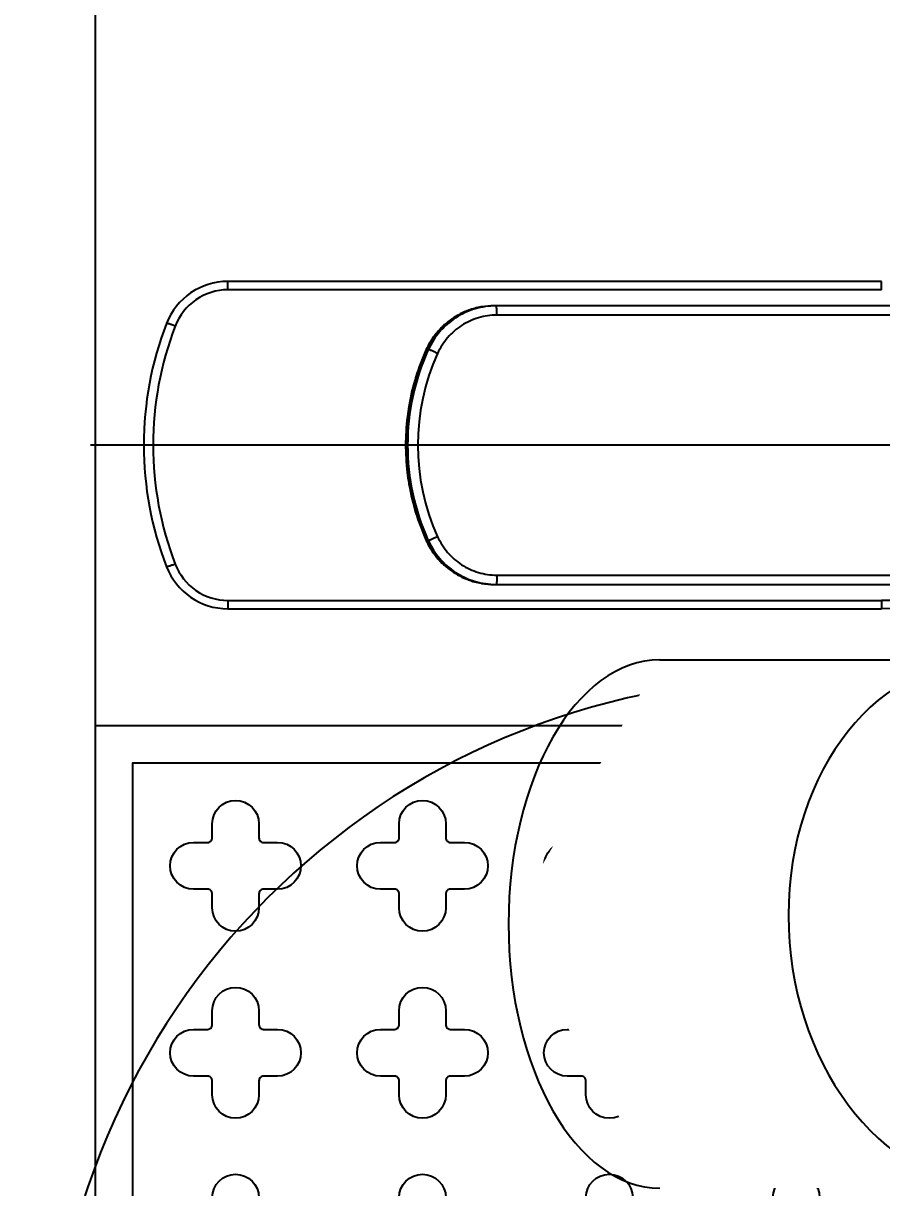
# Model space of a CAD drawing. Header units: millimetres. Extents: x 0 to 1390178, y 0 to 110113.
# Drawn here: x 720064.3 to 720156.2, y 41651.3 to 41775.8 of the extents above; entities that cross this region are included whole.
import ezdxf
from ezdxf.enums import TextEntityAlignment as Align
from ezdxf.xclip import XClip

# ---------------------------------------------------------------- set-up
doc = ezdxf.new("R2018")
doc.units = ezdxf.units.MM
doc.header["$LTSCALE"] = 100
doc.header["$XCLIPFRAME"] = 0
doc.linetypes.add('X - 단위세대 확장형$0$CENTER', pattern=[65, 60, -2, 1, -2])
doc.linetypes.add('X - 단위세대 확장형$0$X-25$0$HIDDEN2', pattern=[4.7625, 3.175, -1.5875])
for name, color, linetype in [('SYM', 7, 'Continuous'), ('X - SHEET$0$AA-BORD-TEXT', 3, 'Continuous'), ('X - 단위세대 확장형$0$0 TILE LINE & HATCH', 8, 'Continuous'), ('X - 단위세대 확장형$0$A-TILE', 253, 'Continuous'), ('X - 단위세대 확장형$0$CENTER', 2, 'X - 단위세대 확장형$0$CENTER'), ('X - 단위세대 확장형$0$DIM', 7, 'Continuous'), ('X - 단위세대 확장형$0$X-25$0$AA-XXXX-PAT1', 9, 'Continuous'), ('X - 단위세대 확장형$0$수전', 6, 'Continuous'), ('X - 단위세대 확장형$0$위생기구', 6, 'Continuous')]:
    doc.layers.add(name, color=color, linetype=linetype)
doc.styles.get("Standard").update_dxf_attribs({"font": 'Dotum.ttf'})
doc.styles.add('X - SHEET$0$HAUD01', font='Dotum.ttf')

# ---------------------------------------------------------------- blocks, each defined once
blk = doc.blocks.new('X - SHEET$0$HAUDsheetV')
at = {"layer": 'X - SHEET$0$AA-BORD-TEXT', "color": 3, "style": 'X - SHEET$0$HAUD01'}
for tag, p in [('PJCode', (786, 567.9351)), ('작성자', (786.1117, 194.8244)), ('검토자', (786.1117, 181.8244)), ('최종검토자', (786.1117, 168.8244)), ('승인자', (786.1117, 155.8244)), ('일자', (786.8317, 144.0176)), ('개정번호', (812, 65.92))]:
    blk.add_attdef(tag, text='', height=3, dxfattribs=at).set_placement(p, align=Align.MIDDLE_CENTER)
at = {"layer": 'X - SHEET$0$AA-BORD-TEXT', "color": 3, "lineweight": 30, "flags": 104}
blk.add_attdef('PJTitle', text='', height=4, dxfattribs=at).set_placement((787.2483, 536.6215), align=Align.MIDDLE_CENTER)
blk = doc.blocks.new('X - SHEET')
ref = blk.add_blockref('X - SHEET$0$HAUDsheetV', (-100, 0), dxfattribs=dict(xscale=100, yscale=100, zscale=100))
lines = blk.add_mtext('중랑구 상봉동 116-49번지 일원 2030 청년주택 \\P신축공사', dxfattribs={"layer": 'X - SHEET$0$AA-BORD-TEXT', "color": 3, "insert": (78624.83, 53662.15), "char_height": 5056.5166, "attachment_point": 1})
ref.add_attrib('PJTitle', '', (78624.83, 53662.15), dxfattribs={"flags": 104}).embed_mtext(lines)
blk = doc.blocks.new('X - 단위세대 확장형$0$X-25$0$육가')
at = {"layer": 'X - 단위세대 확장형$0$X-25$0$AA-XXXX-PAT1'}
for points in [[(858.31, 222.5), (1008.31, 222.5), (1008.31, 372.5), (858.31, 372.5)], [(862.31, 226.5), (1004.31, 226.5), (1004.31, 368.5), (862.31, 368.5)]]:
    blk.add_lwpolyline(points, close=True, dxfattribs=at)
for points in [[(928.81, 355), (930.31, 355, -0.414214), (930.81, 354.5), (930.81, 353, 1), (935.81, 353), (935.81, 354.5, -0.414214), (936.31, 355), (937.81, 355, 1), (937.81, 360), (936.31, 360, -0.414214), (935.81, 360.5), (935.81, 362, 1), (930.81, 362), (930.81, 360.5, -0.414214), (930.31, 360), (928.81, 360, 1)], [(948.81, 355), (950.31, 355, -0.414214), (950.81, 354.5), (950.81, 353, 1), (955.81, 353), (955.81, 354.5, -0.414214), (956.31, 355), (957.81, 355, 1), (957.81, 360), (956.31, 360, -0.414214), (955.81, 360.5), (955.81, 362, 1), (950.81, 362), (950.81, 360.5, -0.414214), (950.31, 360), (948.81, 360, 1)], [(968.81, 355), (970.31, 355, -0.414214), (970.81, 354.5), (970.81, 353, 1), (975.81, 353), (975.81, 354.5, -0.414214), (976.31, 355), (977.81, 355, 1), (977.81, 360), (976.31, 360, -0.414214), (975.81, 360.5), (975.81, 362, 1), (970.81, 362), (970.81, 360.5, -0.414214), (970.31, 360), (968.81, 360, 1)], [(988.81, 355), (990.31, 355, -0.414214), (990.81, 354.5), (990.81, 353, 1), (995.81, 353), (995.81, 354.5, -0.414214), (996.31, 355), (997.81, 355, 1), (997.81, 360), (996.31, 360, -0.414214), (995.81, 360.5), (995.81, 362, 1), (990.81, 362), (990.81, 360.5, -0.414214), (990.31, 360), (988.81, 360, 1)], [(928.81, 335), (930.31, 335, -0.414214), (930.81, 334.5), (930.81, 333, 1), (935.81, 333), (935.81, 334.5, -0.414214), (936.31, 335), (937.81, 335, 1), (937.81, 340), (936.31, 340, -0.414214), (935.81, 340.5), (935.81, 342, 1), (930.81, 342), (930.81, 340.5, -0.414214), (930.31, 340), (928.81, 340, 1)], [(948.81, 335), (950.31, 335, -0.414214), (950.81, 334.5), (950.81, 333, 1), (955.81, 333), (955.81, 334.5, -0.414214), (956.31, 335), (957.81, 335, 1), (957.81, 340), (956.31, 340, -0.414214), (955.81, 340.5), (955.81, 342, 1), (950.81, 342), (950.81, 340.5, -0.414214), (950.31, 340), (948.81, 340, 1)], [(968.81, 335), (970.31, 335, -0.414214), (970.81, 334.5), (970.81, 333, 1), (975.81, 333), (975.81, 334.5, -0.414214), (976.31, 335), (977.81, 335, 1), (977.81, 340), (976.31, 340, -0.414214), (975.81, 340.5), (975.81, 342, 1), (970.81, 342), (970.81, 340.5, -0.414214), (970.31, 340), (968.81, 340, 1)], [(988.81, 335), (990.31, 335, -0.414214), (990.81, 334.5), (990.81, 333, 1), (995.81, 333), (995.81, 334.5, -0.414214), (996.31, 335), (997.81, 335, 1), (997.81, 340), (996.31, 340, -0.414214), (995.81, 340.5), (995.81, 342, 1), (990.81, 342), (990.81, 340.5, -0.414214), (990.31, 340), (988.81, 340, 1)], [(928.81, 315), (930.31, 315, -0.414214), (930.81, 314.5), (930.81, 313, 1), (935.81, 313), (935.81, 314.5, -0.414214), (936.31, 315), (937.81, 315, 1), (937.81, 320), (936.31, 320, -0.414214), (935.81, 320.5), (935.81, 322, 1), (930.81, 322), (930.81, 320.5, -0.414214), (930.31, 320), (928.81, 320, 1)], [(948.81, 315), (950.31, 315, -0.414214), (950.81, 314.5), (950.81, 313, 1), (955.81, 313), (955.81, 314.5, -0.414214), (956.31, 315), (957.81, 315, 1), (957.81, 320), (956.31, 320, -0.414214), (955.81, 320.5), (955.81, 322, 1), (950.81, 322), (950.81, 320.5, -0.414214), (950.31, 320), (948.81, 320, 1)], [(968.81, 315), (970.31, 315, -0.414214), (970.81, 314.5), (970.81, 313, 1), (975.81, 313), (975.81, 314.5, -0.414214), (976.31, 315), (977.81, 315, 1), (977.81, 320), (976.31, 320, -0.414214), (975.81, 320.5), (975.81, 322, 1), (970.81, 322), (970.81, 320.5, -0.414214), (970.31, 320), (968.81, 320, 1)], [(988.81, 315), (990.31, 315, -0.414214), (990.81, 314.5), (990.81, 313, 1), (995.81, 313), (995.81, 314.5, -0.414214), (996.31, 315), (997.81, 315, 1), (997.81, 320), (996.31, 320, -0.414214), (995.81, 320.5), (995.81, 322, 1), (990.81, 322), (990.81, 320.5, -0.414214), (990.31, 320), (988.81, 320, 1)]]:
    blk.add_lwpolyline(points, format="xyb", close=True, dxfattribs=at)
at = {"layer": 'X - 단위세대 확장형$0$X-25$0$AA-XXXX-PAT1', "color": 9, "linetype": 'X - 단위세대 확장형$0$X-25$0$HIDDEN2', "ltscale": 10}
blk.add_circle((933.31, 297.5), 80, dxfattribs=at)
blk = doc.blocks.new('X - 단위세대 확장형$0$A$C82f215e7')
blk.add_wipeout([(65, 155.79), (25, 155.79), (25, 153.79), (26.31, 126.29), (12.26, 126.29), (4.06, 123.05), (0.29, 115.07), (0, 106.29), (0.29, 97.5), (4.06, 89.53), (12.26, 86.29), (61.45, 86.29), (62.5, 85.35), (63.35, 84.21), (69.99, 75.74), (78.52, 69.18), (67.99, 53.47), (67.99, 50.03), (67.97, 16.2), (96.22, 0), (124.47, 16.2), (124.47, 51.75), (119.71, 63.29), (149.97, 63.29), (186.25, 106.29), (143.25, 149.29), (100.25, 149.29), (79.44, 143.91), (63.82, 129.14)]).dxf.layer = 'X - 단위세대 확장형$0$0 TILE LINE & HATCH'
at = {"layer": 'X - 단위세대 확장형$0$수전', "color": 6}
blk.add_line((67.97, 16.2), (67.97, 51.75), dxfattribs=at)
for centre, major_axis, ratio, start_param, end_param in [((96.22, 51.75), (28.23, 1.72), 0.769717, 3.062596, 6.204188), ((96.22, 16.2), (28.25, 0), 0.573576, 3.141593, 6.283185)]:
    blk.add_ellipse(centre, major_axis=major_axis, ratio=ratio, start_param=start_param, end_param=end_param, dxfattribs=at)
blk = doc.blocks.new('X - 단위세대 확장형$0$KBY-030C(TOP)')
blk.add_wipeout([(1008.73, -1662.94), (1013.73, -1662.94), (1020.73, -1682.44), (1020.73, -1682.69), (1021.33, -1682.69), (1022.73, -1681.29), (1022.73, -1681.06), (1048.23, -1681.06), (1048.58, -1681.21), (1048.73, -1681.56), (1048.73, -1705.5), (1049.04, -1705.51), (1049.77, -1706.9), (1050, -1706.9), (1050.73, -1705.5), (1050.86, -1705.51), (1051.23, -1705.77), (1052.4, -1703.75), (1062.56, -1703.75), (1063.73, -1705.77), (1063.73, -1709.25), (1064.08, -1709.4), (1064.23, -1709.75), (1064.23, -1702), (1064.52, -1701.29), (1065.23, -1701), (1107.23, -1701), (1107.94, -1701.29), (1108.23, -1702), (1108.23, -1759.72), (1113.56, -1760.41), (1122.3, -1760.97), (1124.59, -1761), (1194.56, -1761), (1198.53, -1762.23), (1201.11, -1765.48), (1203.54, -1778.5), (1201.12, -1791.51), (1198.53, -1794.77), (1194.56, -1796), (1124.59, -1796), (1114.4, -1796.51), (1108.22, -1797.29), (1108.23, -1855), (1107.94, -1855.71), (1107.23, -1856), (1065.23, -1856), (1064.52, -1855.71), (1064.23, -1855), (1064.23, -1847.25), (1064.08, -1847.61), (1063.73, -1847.75), (1063.73, -1851.23), (1062.56, -1853.25), (1052.4, -1853.25), (1051.23, -1851.23), (1051.23, -1850.2), (1051.18, -1850.1), (1050.95, -1850.1), (1050.21, -1851.5), (1048.73, -1851.5), (1048.73, -1871.49), (1048.23, -1871.99), (1022.73, -1871.99), (1022.73, -1871.76), (1021.33, -1870.36), (1020.73, -1870.36), (1020.73, -1870.61), (1013.73, -1890.11), (1008.73, -1890.11), (1008.73, -1830.11), (1013.73, -1830.11), (1020.73, -1849.61), (1020.73, -1850.27), (1020.96, -1849.86), (1021.33, -1849.86), (1022.73, -1848.46), (1022.73, -1848.23), (1024.7, -1847.83), (1027.61, -1846.66), (1030.29, -1844.94), (1032.36, -1842.78), (1032.77, -1841.95), (1035.12, -1834.47), (1037.86, -1825.9), (1037.86, -1825.63), (1038.21, -1825.65), (1048.73, -1825.65), (1048.73, -1825.5), (1049.31, -1825.5), (1050.05, -1826.92), (1050.3, -1826.92), (1051.01, -1825.5), (1051.25, -1825.74), (1052.4, -1823.75), (1062.56, -1823.75), (1063.73, -1825.77), (1063.73, -1829.25), (1064.08, -1829.4), (1064.23, -1829.75), (1064.23, -1727.25), (1064.08, -1727.61), (1063.73, -1727.75), (1063.73, -1731.23), (1062.56, -1733.25), (1052.4, -1733.25), (1051.23, -1731.23), (1051.23, -1730.73), (1050.9, -1730.09), (1050.67, -1730.1), (1049.95, -1731.49), (1048.73, -1731.5), (1048.73, -1731.39), (1038.15, -1731.35), (1038.06, -1731.4), (1037.81, -1730.89), (1032.87, -1712.27), (1030.88, -1709), (1027.81, -1706.57), (1022.73, -1704.82), (1022.73, -1704.59), (1021.33, -1703.19), (1020.73, -1703.19), (1020.73, -1703.44), (1013.73, -1722.94), (1008.73, -1722.94)]).dxf.layer = 'X - 단위세대 확장형$0$0 TILE LINE & HATCH'
at = {"layer": 'X - 단위세대 확장형$0$CENTER', "color": 1, "linetype": 'X - 단위세대 확장형$0$CENTER'}
blk.add_line((1057.61, -1778.5), (1209.24, -1778.5), dxfattribs=at)
at = {"layer": 'X - 단위세대 확장형$0$위생기구', "linetype": 'Continuous'}
for p, q in [((1194.56, -1761), (1124.59, -1761)), ((1124.59, -1761.89), (1124.59, -1761)), ((1194.56, -1761.89), (1194.56, -1761)), ((1194.56, -1761.89), (1124.59, -1761.89)), ((1166.07, -1763.6), (1107.66, -1763.6)), ((1165.76, -1764.6), (1107.58, -1764.6)), ((1173.32, -1768.28), (1173.1, -1768.28)), ((1173.32, -1768.28), (1173.32, -1768.28)), ((1172.66, -1789.9), (1173.32, -1788.72)), ((1173.32, -1788.72), (1173.1, -1788.72)), ((1173.32, -1788.72), (1173.32, -1788.72)), ((1107.58, -1792.4), (1165.76, -1792.4)), ((1107.66, -1793.4), (1166.07, -1793.4)), ((1124.59, -1795.11), (1194.56, -1795.11)), ((1124.59, -1795.11), (1124.59, -1796)), ((1124.59, -1796), (1194.56, -1796)), ((1194.56, -1795.11), (1194.56, -1796))]:
    blk.add_line(p, q, dxfattribs=at)
for points in [[(1173.32, -1768.28), (1172.67, -1767.12), (1171.65, -1765.88), (1170.39, -1764.88), (1168.96, -1764.15), (1167.41, -1763.72), (1166.07, -1763.6)], [(1173.32, -1788.72), (1174.49, -1785.61), (1175.27, -1782.1), (1175.54, -1778.51), (1175.27, -1774.92), (1174.5, -1771.41), (1173.32, -1768.28)], [(1166.07, -1793.4), (1167.39, -1793.29), (1168.94, -1792.87), (1170.37, -1792.14), (1171.63, -1791.13), (1172.66, -1789.9)]]:
    blk.add_lwpolyline(points, dxfattribs=at)
for centre, radius, start, end in [((1124.6, -1640.5), 120.51, 260.9328, 269.996), ((1124.6, -1641.16), 120.73, 260.8737, 269.9955), ((1194.56, -1768.04), 7.04, 21.173, 89.9839), ((1166.07, -1771.56), 7.96, 80.29, 89.9887), ((1166.07, -1771.52), 7.92, 80.0057, 80.2826), ((1166.06, -1771.56), 7.96, 69.5803, 79.9938), ((1166.06, -1771.56), 7.96, 66.1647, 69.5696), ((1166.06, -1771.57), 7.97, 58.8332, 66.1624), ((1166.05, -1771.57), 7.97, 55.0009, 58.8274), ((1166.05, -1771.58), 7.98, 47.8706, 54.9955), ((1166.04, -1771.59), 7.99, 44.3054, 47.8687), ((1166.03, -1771.59), 8, 35.2505, 44.2959), ((1167.03, -1778.5), 35.52, 338.9947, 21.0053), ((1167.48, -1778.5), 36.07, 338.8622, 21.1378), ((1166.01, -1771.6), 8.03, 24.4571, 35.2311), ((1150.62, -1778.5), 24.7, 335.5497, 24.4503), ((1150.91, -1778.47), 24.62, 24.2039, 24.4463), ((1150.88, -1778.48), 24.64, 16.9363, 24.2001), ((1150.54, -1778.5), 23.69, 335.5499, 24.4501), ((1150.87, -1778.48), 24.66, 16.5179, 16.9328), ((1150.71, -1778.52), 24.82, 8.7681, 16.5093), ((1150.71, -1778.52), 24.83, 7.7404, 8.7679), ((1150.84, -1778.51), 24.69, 0.5371, 7.7464), ((1151, -1778.5), 24.54, 359.2505, 0.5237), ((1150.83, -1778.49), 24.7, 352.0914, 359.2392), ((1150.7, -1778.48), 24.83, 350.9528, 352.0958), ((1150.71, -1778.48), 24.83, 343.7829, 350.9526), ((1150.89, -1778.53), 24.64, 335.7483, 342.835), ((1150.86, -1778.52), 24.67, 342.8393, 343.7763), ((1166.01, -1785.4), 8.03, 324.7795, 335.5427), ((1150.91, -1778.54), 24.61, 335.5535, 335.7455), ((1166.04, -1785.42), 7.99, 311.7108, 315.3032), ((1166.03, -1785.41), 8, 315.3141, 324.7595), ((1166.06, -1785.44), 7.96, 293.4354, 300.7018), ((1166.05, -1785.43), 7.97, 300.7064, 304.5252), ((1166.05, -1785.43), 7.98, 304.5318, 311.7099), ((1194.56, -1788.97), 7.04, 270.0166, 338.8265), ((1166.07, -1785.44), 7.96, 270.0103, 279.4714), ((1166.07, -1785.48), 7.93, 279.4784, 280.226), ((1166.06, -1785.44), 7.96, 280.2356, 290.0382), ((1166.06, -1785.44), 7.96, 290.0475, 293.4322)]:
    blk.add_arc(centre, radius, start, end, dxfattribs=at)
for points, knots in [([(1200.18, -1765.77), (1199.76, -1764.66), (1198.19, -1762.64), (1195.75, -1761.89), (1194.56, -1761.89)], [0, 0, 0, 0, 0.499579, 1, 1, 1, 1]), ([(1165.76, -1764.6), (1165.76, -1764.47), (1165.77, -1764.24), (1165.78, -1763.96), (1165.8, -1763.78), (1165.82, -1763.69), (1165.83, -1763.63), (1165.84, -1763.6), (1165.85, -1763.6)], [0, 0, 0, 0, 0.378556, 0.699966, 0.823568, 0.916232, 0.974706, 1, 1, 1, 1]), ([(1173.1, -1768.28), (1172.79, -1767.59), (1171.96, -1766.29), (1170.22, -1764.78), (1168.13, -1763.82), (1166.61, -1763.6), (1165.85, -1763.6)], [0, 0, 0, 0, 0.250351, 0.500427, 0.750275, 1, 1, 1, 1]), ([(1172.11, -1768.69), (1171.83, -1768.09), (1171.11, -1766.96), (1169.59, -1765.63), (1167.76, -1764.79), (1166.43, -1764.6), (1165.76, -1764.6)], [0, 0, 0, 0, 0.250356, 0.500422, 0.750264, 1, 1, 1, 1]), ([(1200.18, -1765.77), (1200.3, -1765.73), (1200.51, -1765.65), (1200.83, -1765.54), (1200.97, -1765.51), (1201.12, -1765.47), (1201.12, -1765.5)], [0, 0, 0, 0, 0.390324, 0.716453, 0.929084, 1, 1, 1, 1]), ([(1172.11, -1768.69), (1172.23, -1768.64), (1172.45, -1768.54), (1172.71, -1768.43), (1172.89, -1768.35), (1172.99, -1768.31), (1173.05, -1768.29), (1173.09, -1768.28), (1173.1, -1768.28)], [0, 0, 0, 0, 0.359801, 0.67601, 0.802213, 0.900628, 0.967281, 1, 1, 1, 1]), ([(1165.76, -1792.4), (1166.43, -1792.4), (1167.76, -1792.21), (1169.59, -1791.37), (1171.11, -1790.05), (1171.83, -1788.91), (1172.11, -1788.31)], [0, 0, 0, 0, 0.249712, 0.499538, 0.74962, 1, 1, 1, 1]), ([(1172.11, -1788.31), (1172.23, -1788.36), (1172.45, -1788.46), (1172.71, -1788.58), (1172.89, -1788.65), (1172.99, -1788.69), (1173.05, -1788.71), (1173.09, -1788.72), (1173.1, -1788.72)], [0, 0, 0, 0, 0.359801, 0.67601, 0.802213, 0.900628, 0.967281, 1, 1, 1, 1]), ([(1165.85, -1793.4), (1166.61, -1793.4), (1168.13, -1793.18), (1170.22, -1792.22), (1171.96, -1790.71), (1172.79, -1789.41), (1173.1, -1788.72)], [0, 0, 0, 0, 0.249707, 0.499543, 0.749631, 1, 1, 1, 1]), ([(1194.56, -1795.11), (1195.75, -1795.11), (1198.19, -1794.36), (1199.76, -1792.34), (1200.18, -1791.23)], [0, 0, 0, 0, 0.500372, 1, 1, 1, 1]), ([(1200.18, -1791.23), (1200.3, -1791.28), (1200.51, -1791.36), (1200.83, -1791.46), (1200.97, -1791.49), (1201.12, -1791.53), (1201.12, -1791.51)], [0, 0, 0, 0, 0.390318, 0.716443, 0.929077, 1, 1, 1, 1]), ([(1165.76, -1792.4), (1165.76, -1792.53), (1165.77, -1792.76), (1165.78, -1793.04), (1165.8, -1793.22), (1165.82, -1793.32), (1165.83, -1793.37), (1165.84, -1793.4), (1165.85, -1793.4)], [0, 0, 0, 0, 0.378556, 0.699966, 0.823568, 0.916232, 0.974706, 1, 1, 1, 1])]:
    blk.add_open_spline(points, degree=3, knots=knots, dxfattribs=at)
at = {"layer": 'X - 단위세대 확장형$0$0 TILE LINE & HATCH', "rotation": 90}
blk.add_blockref('X - 단위세대 확장형$0$A$C82f215e7', (1164.52, -1823.5), dxfattribs=at)
blk = doc.blocks.new('X - 단위세대 확장형$0$KBY-030C평+슬라이드바')
at = {"layer": 'X - 단위세대 확장형$0$DIM'}
blk.add_blockref('X - 단위세대 확장형$0$KBY-030C(TOP)', (8273.86, 15973.24), dxfattribs=at)
blk = doc.blocks.new('X - 단위세대 확장형$0$A$C188F32DF')
at = {"layer": 'X - 단위세대 확장형$0$A-TILE'}
blk.add_line((785, 35), (785, 795), dxfattribs=at)
at = {"layer": 'X - 단위세대 확장형$0$X-25$0$AA-XXXX-PAT1', "xscale": -1}
blk.add_blockref('X - 단위세대 확장형$0$X-25$0$육가', (1793.31, 12.5), dxfattribs=at)
at = {"extrusion": (0, 0, -1), "xscale": -1, "zscale": -1, "rotation": 180}
blk.add_blockref('X - 단위세대 확장형$0$KBY-030C평+슬라이드바', (-10267.59, 14609.74), dxfattribs=at)
blk = doc.blocks.new('X - 단위세대 확장형$0$A$C11416124')
at = {"xscale": -1}
blk.add_blockref('X - 단위세대 확장형$0$A$C188F32DF', (4654.41, 1923.79), dxfattribs=at)
blk = doc.blocks.new('X - 단위세대 확장형', base_point=(-475.36, -286.73))
at = {"xscale": -1}
blk.add_blockref('X - 단위세대 확장형$0$A$C11416124', (71191.39, 55284.32), dxfattribs=at)

msp = doc.modelspace()

# ---------------------------------------------------------------- block references
at = {"layer": 'SYM'}
ref = msp.add_blockref('X - 단위세대 확장형', (652274.72, -16179.14), dxfattribs=at)
XClip(ref).set_block_clipping_path([(27286.2339647645, 22495.2025850526), (88213.6007378809, 68689.6277392105)])

# ---------------------------------------------------------------- next in the draw order: block references
msp.add_blockref('X - SHEET', (588000, 0))

doc.saveas('drawing.dxf')
